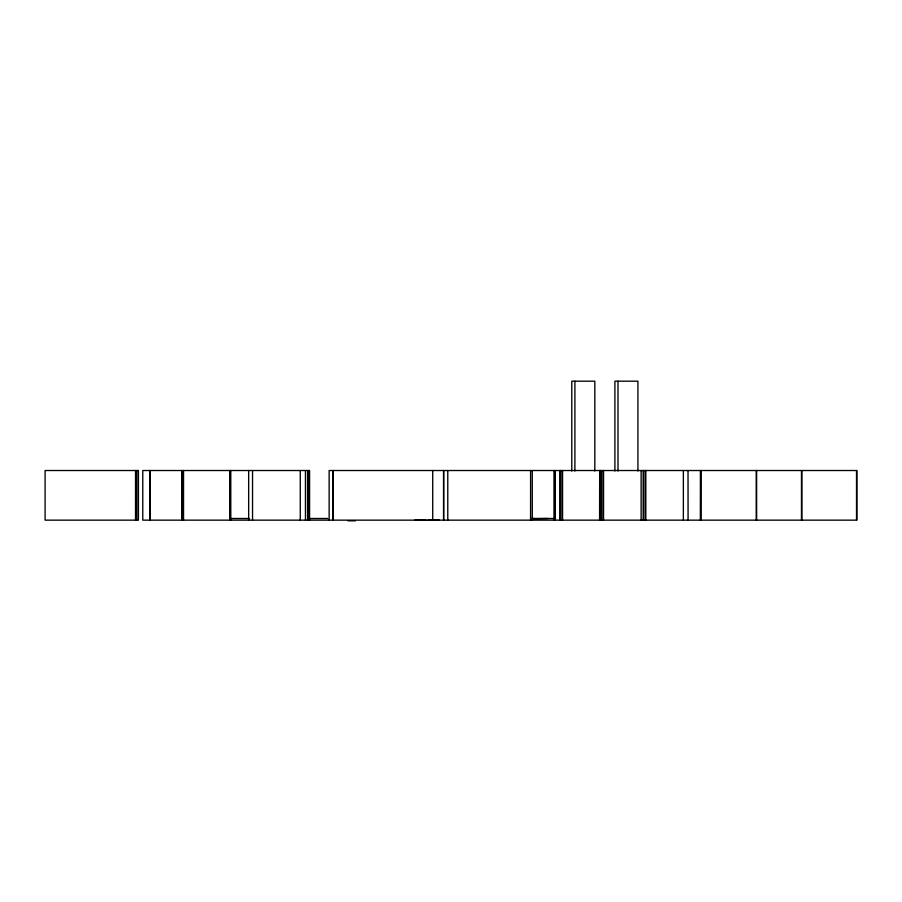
<?xml version="1.0" encoding="UTF-8"?>
<svg xmlns="http://www.w3.org/2000/svg" width="902" height="902" viewBox="0 0 902 902"><rect width="100%" height="100%" fill="white"/><g stroke="black" fill="none" stroke-linecap="round" stroke-linejoin="round"><path stroke-width="1.35" d="M414.773 520.15L425.947 519.992M532 518.537L534.796 518.492M428.01 520.15L439.173 519.992M531.289 518.729L548.033 518.492M229.875 518.492L249.504 518.492M308.326 518.492L327.697 518.492M531.605 518.492L553.659 518.492M347.969 520.815L355.422 520.815M856.517 470.517L856.517 520.15M801.844 470.517L801.844 520.15M801.483 470.517L801.483 520.15M756.631 470.517L756.631 520.15M756.259 470.517L756.259 520.15M701.204 470.517L701.204 520.15M700.403 470.517L700.347 520.15M688.023 470.517L688.079 520.15M683.366 470.517L683.366 520.15M645.787 470.517L645.787 520.15M645.347 470.517L645.347 520.15M643.645 470.517L643.645 520.15M643.194 470.517L643.194 520.15M641.13 470.517L641.13 520.15M637.928 471.024L637.928 381.185L614.905 381.185L614.905 471.024M618.005 381.185L618.005 471.024M603.551 470.517L603.551 520.15M603.1 470.517L603.1 520.15M601.42 470.517L601.42 520.15M600.957 470.517L600.957 520.15M600.146 470.517L600.146 520.15M599.672 470.517L599.582 520.15M594.824 471.024L594.824 381.185L571.789 381.185L571.789 471.024M574.901 381.185L574.901 471.024M562.566 470.517L562.566 520.15M562.093 470.517L562.093 520.15M560.413 470.517L560.413 520.15M559.973 470.517L559.973 520.15M555.316 470.517L555.316 520.15M553.986 470.517L553.986 520.15M532.27 470.517L532.281 520.15M530.59 470.517L530.568 520.15M447.775 470.517L447.775 520.15M443.637 470.517L443.637 520.15M443.581 470.517L443.581 520.15M432.723 470.517L432.723 520.15M333.188 470.517L333.188 520.15M332.804 470.517L332.804 520.15M329.151 520.15L329.14 470.517L856.9 470.517L856.9 520.15L142.775 520.15L142.775 470.517L309.578 470.517L309.578 520.15M309.059 470.517L309.059 520.15M307.593 470.517L307.593 520.15M305.462 470.517L305.462 520.15M300.265 470.517L300.265 520.15M252.537 470.517L252.537 520.15M248.659 470.517L248.659 520.15M230.788 470.517L230.788 520.15M230.235 470.517L230.213 520.15M229.694 470.517L229.694 520.15M183.546 470.517L183.546 520.15M182.272 470.517L182.272 520.15M181.753 470.517L181.753 520.15M150.104 470.517L150.104 520.15M149.8 470.517L149.8 520.15M136.811 470.517L136.811 520.15M135.548 470.517L135.525 520.15M138.412 470.517L45.1 470.517L45.1 520.15L138.412 520.15L138.412 470.517"/></g></svg>
